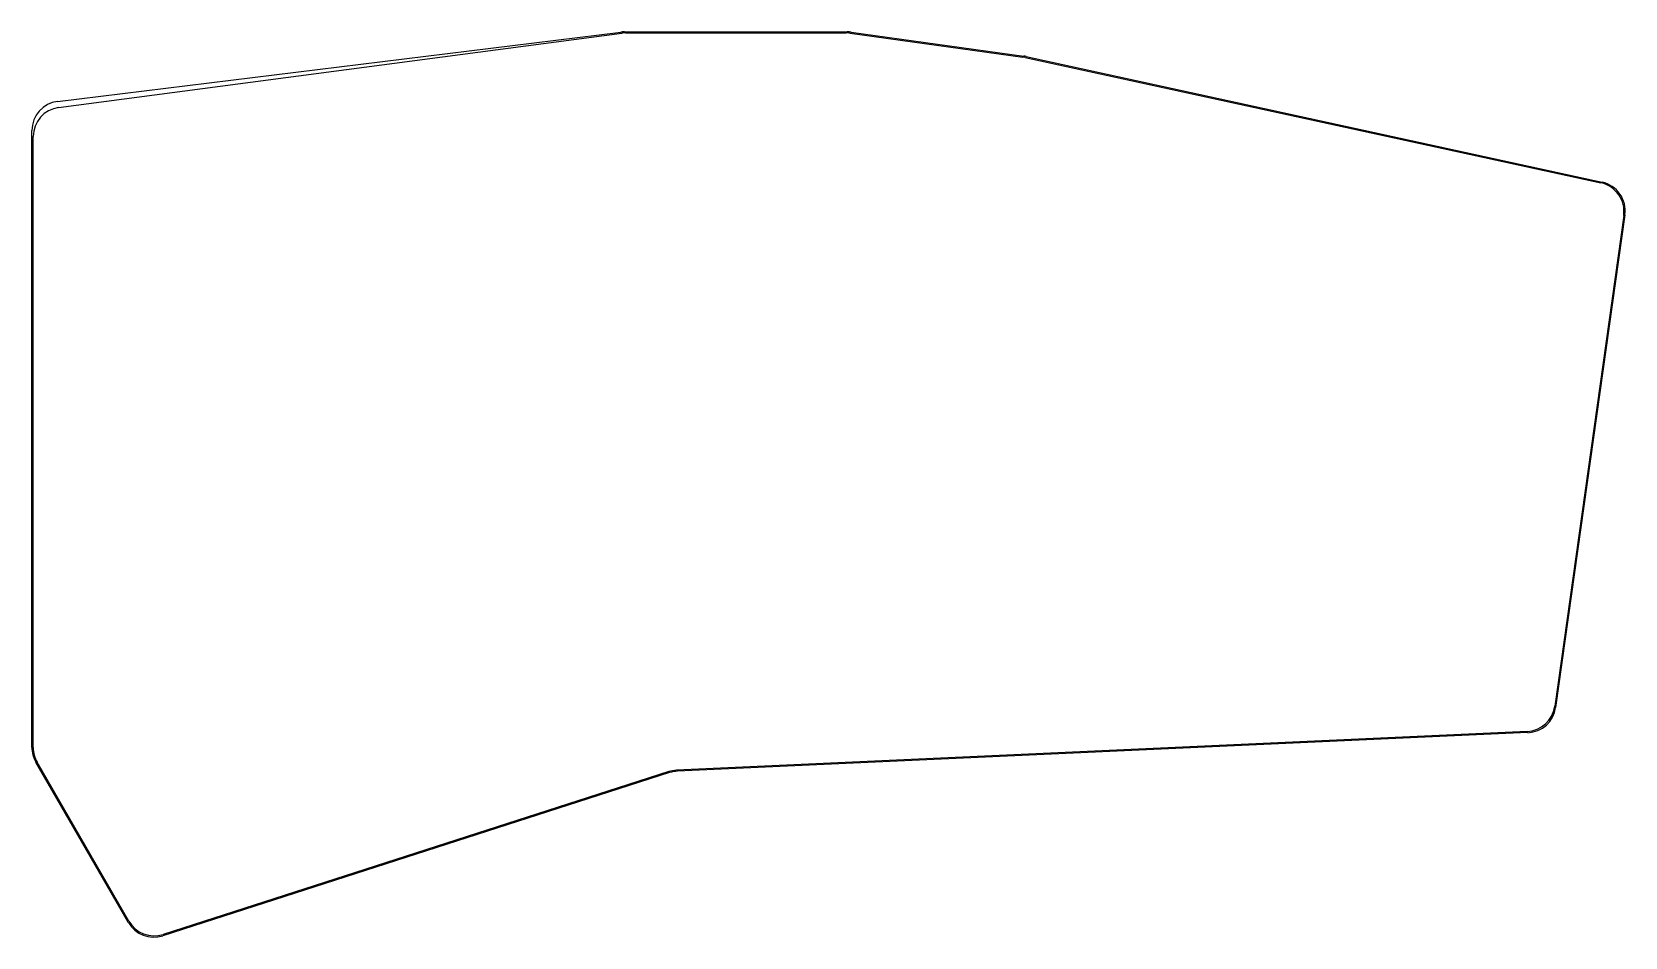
# Model space of a CAD drawing. Header units: millimetres. Extents: x 231 to 394, y -167 to -74.
import ezdxf

# ---------------------------------------------------------------- set-up
doc = ezdxf.new("R2010")
doc.units = ezdxf.units.MM

msp = doc.modelspace()

# ---------------------------------------------------------------- linework, layer by layer
for p, q in [((233.81, -81.27), (291.47, -74.17)), ((233.92, -81.88), (291.56, -74.27)), ((291.84, -74.15), (314.65, -74.15)), ((291.95, -74.25), (314.55, -74.25)), ((314.96, -74.27), (332.64, -76.73)), ((315.06, -74.17), (332.74, -76.63)), ((332.87, -76.77), (391.81, -89.61)), ((332.97, -76.67), (391.92, -89.53)), ((231.18, -147.39), (231.18, -84.24)), ((231.31, -147.42), (231.31, -84.86)), ((394.14, -92.96), (387.08, -143.19)), ((394.26, -92.87), (387.17, -143.31)), ((384.25, -145.77), (297.16, -149.73)), ((384.33, -145.88), (297.26, -149.83)), ((241.07, -165.32), (231.58, -148.89)), ((241.1, -165.18), (231.71, -148.92)), ((296.47, -149.97), (244.58, -166.67)), ((296.37, -149.87), (244.62, -166.54))]:
    msp.add_line(p, q)
for centre, start, end in [((291.84, -77.15), 90, 97.0167), ((291.95, -77.25), 90, 97.5214), ((314.55, -77.25), 82.0928, 90), ((314.65, -77.15), 82.0928, 90), ((332.33, -79.6), 77.6994, 82.0928), ((332.23, -79.7), 77.71, 82.0928), ((234.18, -84.24), 97.0167, 180), ((234.31, -84.86), 97.5214, 180), ((391.17, -92.54), 352, 77.71), ((391.29, -92.46), 352, 77.6994), ((384.11, -142.77), 272.6009, 352), ((384.2, -142.89), 272.5931, 352), ((234.18, -147.39), 180, 210), ((234.31, -147.42), 180, 210), ((297.29, -152.73), 92.6009, 107.8506), ((297.39, -152.83), 92.5931, 107.8436), ((243.66, -163.82), 210, 287.8436), ((243.7, -163.68), 210, 287.8506)]:
    msp.add_arc(centre, 3, start, end)

doc.saveas('drawing.dxf')
